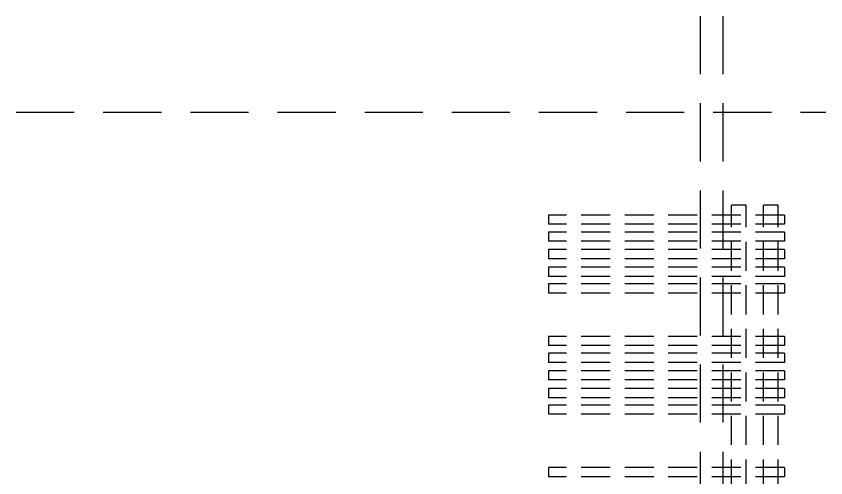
# Model space of a CAD drawing. Header units: millimetres. Extents: x -92220 to 11040, y -5929 to 27498.
# Drawn here: x 7309 to 9079, y 1790 to 2800 of the extents above; entities that cross this region are included whole.
import ezdxf

# ---------------------------------------------------------------- set-up
doc = ezdxf.new("R2010")
doc.units = ezdxf.units.MM
doc.linetypes.add('DASHED', pattern=[19.05, 12.7, -6.35])
doc.layers.add('01 Черновое', color=254, linetype='Continuous')

msp = doc.modelspace()

# ---------------------------------------------------------------- linework, layer by layer
at = {"linetype": 'DASHED', "ltscale": 10}
msp.add_line((7308.8, 2590), (9078.8, 2590), dxfattribs=at)
at = {"linetype": 'DASHED', "ltscale": 5}
for p, q in [((8872.8, 1290.6), (8872.8, 2386.6)), ((8904.8, 2386.6), (8872.8, 2386.6)), ((8904.8, 1290.6), (8904.8, 2386.6)), ((8942.8, 1290.6), (8942.8, 2386.6)), ((8974.8, 2386.6), (8942.8, 2386.6)), ((8974.8, 1290.6), (8974.8, 2386.6)), ((8988.4, 2364.9), (8472.4, 2364.9)), ((8472.4, 2364.9), (8472.4, 2344.9)), ((8988.4, 2364.9), (8988.4, 2344.9)), ((8988.4, 2344.9), (8472.4, 2344.9)), ((8988.4, 2327.8), (8472.4, 2327.8)), ((8472.4, 2327.8), (8472.4, 2307.8)), ((8988.4, 2327.8), (8988.4, 2307.8)), ((8988.4, 2307.8), (8472.4, 2307.8)), ((8988.4, 2289.6), (8472.4, 2289.6)), ((8472.4, 2289.6), (8472.4, 2269.6)), ((8988.4, 2289.6), (8988.4, 2269.6)), ((8988.4, 2269.6), (8472.4, 2269.6)), ((8988.4, 2250.8), (8472.4, 2250.8)), ((8472.4, 2250.8), (8472.4, 2230.8)), ((8988.4, 2250.8), (8988.4, 2230.8)), ((8988.4, 2230.8), (8472.4, 2230.8)), ((8988.4, 2214.5), (8472.4, 2214.5)), ((8472.4, 2214.5), (8472.4, 2194.5)), ((8988.4, 2214.5), (8988.4, 2194.5)), ((8988.4, 2194.5), (8472.4, 2194.5)), ((8988.4, 2099.7), (8472.4, 2099.7)), ((8472.4, 2099.7), (8472.4, 2079.7)), ((8988.4, 2099.7), (8988.4, 2079.7)), ((8988.4, 2079.7), (8472.4, 2079.7)), ((8988.4, 2062.6), (8472.4, 2062.6)), ((8472.4, 2062.6), (8472.4, 2042.6)), ((8988.4, 2062.6), (8988.4, 2042.6)), ((8988.4, 2042.6), (8472.4, 2042.6)), ((8988.4, 2024.4), (8472.4, 2024.4)), ((8472.4, 2024.4), (8472.4, 2004.4)), ((8988.4, 2024.4), (8988.4, 2004.4)), ((8988.4, 2004.4), (8472.4, 2004.4)), ((8988.4, 1985.6), (8472.4, 1985.6)), ((8472.4, 1985.6), (8472.4, 1965.6)), ((8988.4, 1985.6), (8988.4, 1965.6)), ((8988.4, 1965.6), (8472.4, 1965.6)), ((8988.4, 1949.3), (8472.4, 1949.3)), ((8472.4, 1949.3), (8472.4, 1929.3)), ((8988.4, 1949.3), (8988.4, 1929.3)), ((8988.4, 1929.3), (8472.4, 1929.3)), ((8988.4, 1812.7), (8472.4, 1812.7)), ((8472.4, 1812.7), (8472.4, 1792.7)), ((8988.4, 1812.7), (8988.4, 1792.7)), ((8988.4, 1792.7), (8472.4, 1792.7))]:
    msp.add_line(p, q, dxfattribs=at)
at = {"layer": '01 Черновое', "linetype": 'DASHED', "ltscale": 10}
for p, q in [((8803.8, 2800), (8803.8, 0)), ((8853.8, 2800), (8853.8, 0))]:
    msp.add_line(p, q, dxfattribs=at)

doc.saveas('drawing.dxf')
